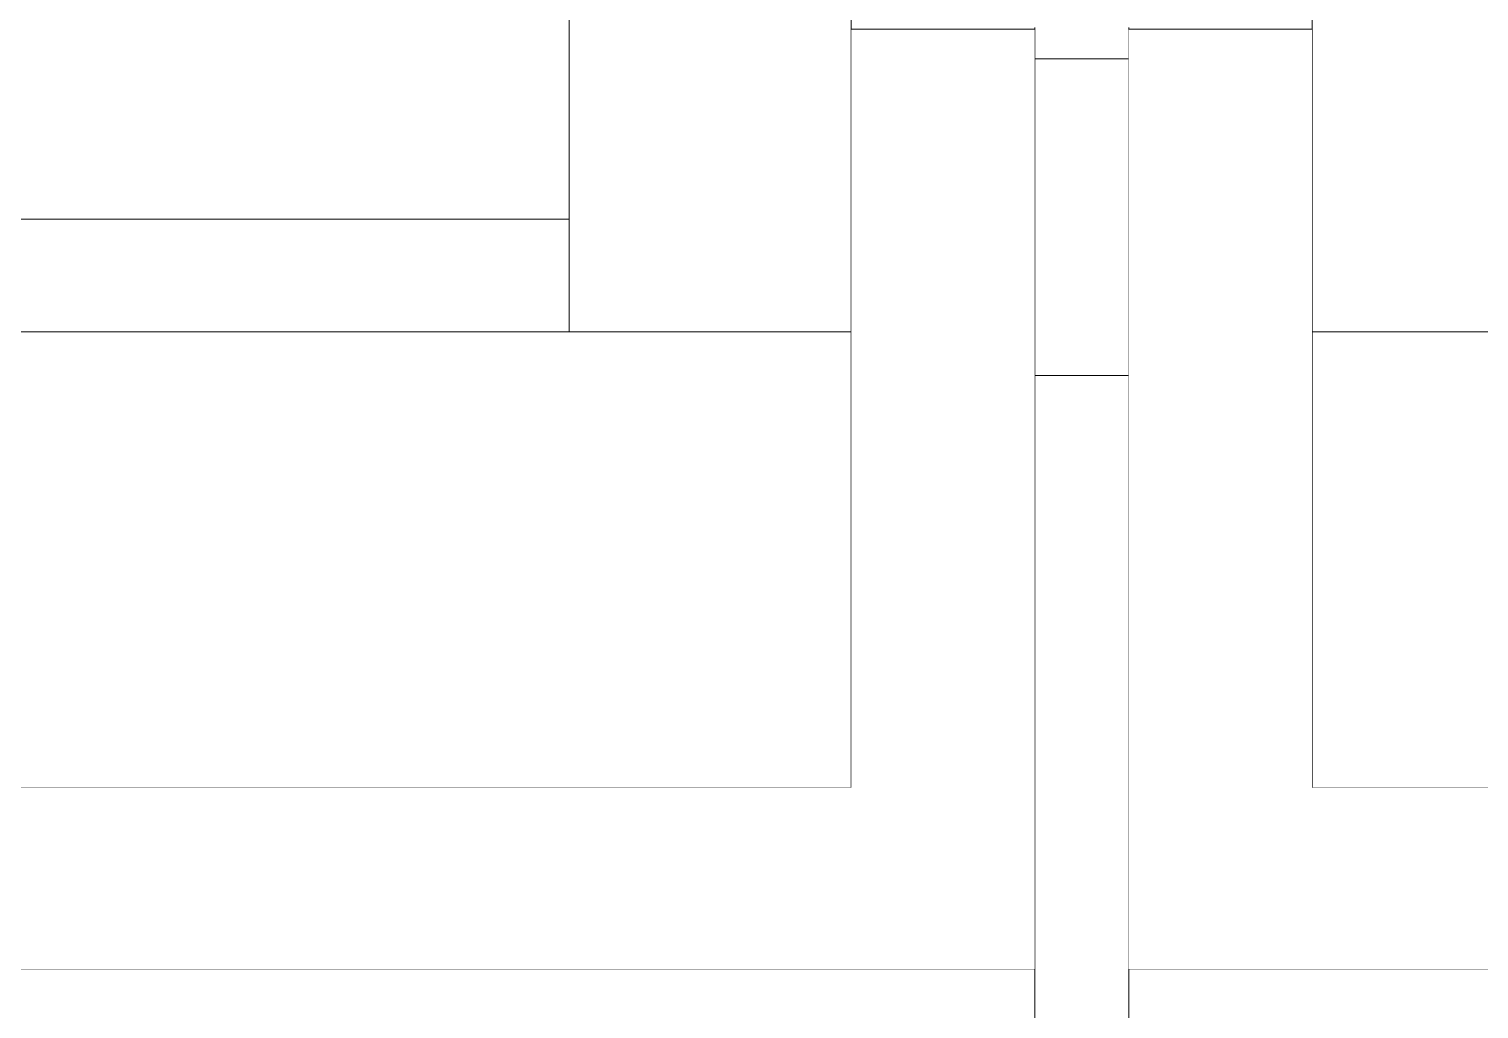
# Model space of a CAD drawing. Header units: millimetres. Extents: x -46169 to 237885, y -84465 to 18123.
# Drawn here: x 231278.5 to 231432.7, y -80719.4 to -80615.1 of the extents above; entities that cross this region are included whole.
import ezdxf

# ---------------------------------------------------------------- set-up
doc = ezdxf.new("R2010")
doc.units = ezdxf.units.MM
doc.header["$MEASUREMENT"] = 0
doc.linetypes.add('Wipeout_Contour', pattern=[1000, 0, -1000])
doc.layers.add('New_A-20-M_Floor_Slab', color=7, linetype='Continuous')
doc.layers.add('New_A-35-M_FFE_Fixed', color=7, linetype='Continuous')
for name, color, linetype, lineweight in [('New_A-20-M_Floor_Slab_Pen_No__87', 8, 'Continuous', 20), ('New_A-20-M_Floor_Slab_Pen_No__89', 8, 'Continuous', 20), ('New_A-35-M_FFE_Fixed_Pen_No__1', 7, 'Continuous', 13)]:
    doc.layers.add(name, color=color, linetype=linetype, lineweight=lineweight)

# ---------------------------------------------------------------- blocks, each defined once
blk = doc.blocks.new('Section Elem_266_4', base_point=(208268.76, -84332.61))
at = {"color": 254, "linetype": 'Wipeout_Contour', "lineweight": 0, "ltscale": 43042086.18620662}
blk.add_wipeout([(222238.62, -80784.11), (222303.32, -80784.11), (222303.32, -80953.11), (233391.17, -80953.11), (233391.17, -80952.86), (233326.46, -80952.86), (233326.46, -80783.86), (233391.17, -80783.86), (233391.17, -80715.11), (233320.44, -80715.11), (233320.44, -80952.36), (233285.44, -80952.36), (233285.44, -80942.36), (233310.44, -80942.36), (233310.44, -80715.11), (233045.44, -80715.11), (233045.44, -80952.36), (233010.44, -80952.36), (233010.44, -80942.36), (233035.44, -80942.36), (233035.44, -80715.11), (232495.44, -80715.11), (232495.44, -80942.36), (232520.94, -80942.36), (232520.94, -80952.36), (232459.94, -80952.36), (232459.94, -80942.36), (232485.44, -80942.36), (232485.44, -80715.11), (231945.44, -80715.11), (231945.44, -80942.36), (231970.44, -80942.36), (231970.44, -80952.36), (231909.94, -80952.36), (231909.94, -80942.36), (231935.44, -80942.36), (231935.44, -80715.11), (231395.44, -80715.11), (231395.44, -80942.36), (231420.44, -80942.36), (231420.44, -80952.36), (231359.94, -80952.36), (231359.94, -80942.36), (231385.44, -80942.36), (231385.44, -80715.11), (230845.44, -80715.11), (230845.44, -80942.36), (230870.44, -80942.36), (230870.44, -80952.36), (230809.94, -80952.36), (230809.94, -80942.36), (230835.44, -80942.36), (230835.44, -80715.11), (230295.44, -80715.11), (230295.44, -80942.36), (230320.44, -80942.36), (230320.44, -80952.36), (230259.94, -80952.36), (230259.94, -80942.36), (230285.44, -80942.36), (230285.44, -80715.11), (229745.44, -80715.11), (229745.44, -80942.36), (229770.44, -80942.36), (229770.44, -80952.36), (229710.44, -80952.36), (229710.44, -80942.36), (229735.44, -80942.36), (229735.44, -80715.11), (229195.44, -80715.11), (229195.44, -80942.36), (229220.94, -80942.36), (229220.94, -80952.36), (229159.94, -80952.36), (229159.94, -80942.36), (229185.44, -80942.36), (229185.44, -80715.11), (228645.44, -80715.11), (228645.44, -80942.36), (228670.44, -80942.36), (228670.44, -80952.36), (228610.44, -80952.36), (228610.44, -80942.36), (228635.44, -80942.36), (228635.44, -80715.11), (228095.44, -80715.11), (228095.44, -80942.36), (228120.94, -80942.36), (228120.94, -80952.36), (228059.94, -80952.36), (228059.94, -80942.36), (228085.44, -80942.36), (228085.44, -80715.11), (227545.44, -80715.11), (227545.44, -80942.36), (227570.44, -80942.36), (227570.44, -80952.36), (227510.44, -80952.36), (227510.44, -80942.36), (227535.44, -80942.36), (227535.44, -80715.11), (226995.44, -80715.11), (226995.44, -80942.36), (227020.94, -80942.36), (227020.94, -80952.36), (226959.94, -80952.36), (226959.94, -80942.36), (226985.44, -80942.36), (226985.44, -80715.11), (226445.44, -80715.11), (226445.44, -80942.36), (226470.44, -80942.36), (226470.44, -80952.36), (226409.94, -80952.36), (226409.94, -80942.36), (226435.44, -80942.36), (226435.44, -80715.11), (225895.44, -80715.11), (225895.44, -80942.36), (225920.44, -80942.36), (225920.44, -80952.36), (225860.44, -80952.36), (225860.44, -80942.36), (225885.44, -80942.36), (225885.44, -80715.11), (225345.44, -80715.11), (225345.44, -80942.36), (225370.94, -80942.36), (225370.94, -80952.36), (225309.94, -80952.36), (225309.94, -80942.36), (225335.44, -80942.36), (225335.44, -80715.11), (224795.44, -80715.11), (224795.44, -80942.36), (224820.44, -80942.36), (224820.44, -80952.36), (224760.44, -80952.36), (224760.44, -80942.36), (224785.44, -80942.36), (224785.44, -80715.11), (224245.44, -80715.11), (224245.44, -80942.36), (224270.94, -80942.36), (224270.94, -80952.36), (224209.94, -80952.36), (224209.94, -80942.36), (224235.44, -80942.36), (224235.44, -80715.11), (223695.44, -80715.11), (223695.44, -80942.36), (223720.44, -80942.36), (223720.44, -80952.36), (223660.44, -80952.36), (223660.44, -80942.36), (223685.44, -80942.36), (223685.44, -80715.11), (223145.44, -80715.11), (223145.44, -80942.36), (223170.94, -80942.36), (223170.94, -80952.36), (223109.94, -80952.36), (223109.94, -80942.36), (223135.44, -80942.36), (223135.44, -80715.11), (222595.44, -80715.11), (222595.44, -80942.36), (222620.44, -80942.36), (222620.44, -80952.36), (222585.44, -80952.36), (222585.44, -80715.11), (222320.44, -80715.11), (222320.44, -80942.36), (222345.44, -80942.36), (222345.44, -80952.36), (222310.44, -80952.36), (222310.44, -80715.11), (222238.62, -80715.11)], dxfattribs=at).dxf.layer = 'New_A-20-M_Floor_Slab'
at = {"layer": 'New_A-20-M_Floor_Slab_Pen_No__87', "linetype": 'Continuous'}
for p, q in [((231385.44, -80715.11), (230845.44, -80715.11)), ((231935.44, -80715.11), (231395.44, -80715.11))]:
    blk.add_line(p, q, dxfattribs=at)
blk = doc.blocks.new('Section Elem_279_4', base_point=(208268.76, -84332.61))
at = {"color": 254, "linetype": 'Wipeout_Contour', "lineweight": 0, "ltscale": 979923.621478}
blk.add_wipeout([(231365.94, -80503.33), (231335.94, -80503.33), (231335.94, -80647.33), (231365.94, -80647.33)], dxfattribs=at).dxf.layer = 'New_A-35-M_FFE_Fixed'
at = {"color": 254, "linetype": 'Wipeout_Contour', "lineweight": 0, "ltscale": 980128.21751}
blk.add_wipeout([(231385.44, -80618.27), (231395.44, -80618.27), (231395.44, -80616.64), (231385.44, -80616.64)], dxfattribs=at).dxf.layer = 'New_A-35-M_FFE_Fixed'
at = {"color": 254, "linetype": 'Wipeout_Contour', "lineweight": 0, "ltscale": 980162.343055}
blk.add_wipeout([(231395.44, -80646.23), (231395.44, -80640.54), (231385.44, -80640.54), (231385.44, -80646.23)], dxfattribs=at).dxf.layer = 'New_A-35-M_FFE_Fixed'
at = {"color": 254, "linetype": 'Wipeout_Contour', "lineweight": 0, "ltscale": 980126.039718}
blk.add_wipeout([(231395.44, -80616.64), (231395.44, -80614.96), (231385.44, -80614.96), (231385.44, -80616.64)], dxfattribs=at).dxf.layer = 'New_A-35-M_FFE_Fixed'
at = {"color": 254, "linetype": 'Wipeout_Contour', "lineweight": 0, "ltscale": 980130.303268}
blk.add_wipeout([(231395.44, -80619.81), (231395.44, -80618.27), (231385.44, -80618.27), (231385.44, -80619.81)], dxfattribs=at).dxf.layer = 'New_A-35-M_FFE_Fixed'
at = {"color": 254, "linetype": 'Wipeout_Contour', "lineweight": 0, "ltscale": 980155.033294}
blk.add_wipeout([(231395.44, -80640.54), (231395.44, -80635.12), (231385.44, -80635.12), (231385.44, -80640.54)], dxfattribs=at).dxf.layer = 'New_A-35-M_FFE_Fixed'
at = {"color": 254, "linetype": 'Wipeout_Contour', "lineweight": 0, "ltscale": 980169.868108}
blk.add_wipeout([(231395.44, -80651.97), (231395.44, -80646.23), (231385.44, -80646.23), (231385.44, -80651.97)], dxfattribs=at).dxf.layer = 'New_A-35-M_FFE_Fixed'
at = {"color": 254, "linetype": 'Wipeout_Contour', "lineweight": 0, "ltscale": 1468725.050960541}
blk.add_wipeout([(230864.94, -80647.33), (230864.94, -80695.83), (231365.94, -80695.83), (231365.94, -80647.33), (231335.94, -80647.33), (230894.94, -80647.33)], dxfattribs=at).dxf.layer = 'New_A-35-M_FFE_Fixed'
at = {"layer": 'New_A-35-M_FFE_Fixed_Pen_No__1', "linetype": 'Continuous'}
for p, q in [((231365.94, -80647.33), (231365.94, -80503.33)), ((231365.94, -80695.83), (231365.94, -80647.33)), ((231365.94, -80695.83), (230864.94, -80695.83))]:
    blk.add_line(p, q, dxfattribs=at)
at = {"color": 254, "linetype": 'Wipeout_Contour', "lineweight": 0, "ltscale": 980148.207365}
blk.add_wipeout([(231395.44, -80635.12), (231395.44, -80630.17), (231385.44, -80630.17), (231385.44, -80635.12)], dxfattribs=at).dxf.layer = 'New_A-35-M_FFE_Fixed'
at = {"color": 254, "linetype": 'Wipeout_Contour', "lineweight": 0, "ltscale": 979121.027616}
blk.add_wipeout([(230894.94, -80647.33), (231335.94, -80647.33), (231335.94, -80635.33), (230894.94, -80635.33)], dxfattribs=at).dxf.layer = 'New_A-35-M_FFE_Fixed'
at = {"color": 254, "linetype": 'Wipeout_Contour', "lineweight": 0, "ltscale": 980327.012918}
blk.add_wipeout([(231395.44, -80651.97), (231385.44, -80651.97), (231385.44, -80884.65), (231395.44, -80884.65)], dxfattribs=at).dxf.layer = 'New_A-35-M_FFE_Fixed'
at = {"layer": 'New_A-35-M_FFE_Fixed_Pen_No__1', "linetype": 'Continuous'}
for q in [(230894.94, -80647.33), (231365.94, -80647.33)]:
    blk.add_line((231335.94, -80647.33), q, dxfattribs=at)
at = {"color": 254, "linetype": 'Wipeout_Contour', "lineweight": 0, "ltscale": 979026.217131}
blk.add_wipeout([(230894.94, -80635.33), (231335.94, -80635.33), (231335.94, -80503.33), (230894.94, -80503.33)], dxfattribs=at).dxf.layer = 'New_A-35-M_FFE_Fixed'
at = {"color": 254, "linetype": 'Wipeout_Contour', "lineweight": 0, "ltscale": 980142.115992}
blk.add_wipeout([(231385.44, -80630.17), (231395.44, -80630.17), (231395.44, -80625.86), (231385.44, -80625.86)], dxfattribs=at).dxf.layer = 'New_A-35-M_FFE_Fixed'
at = {"layer": 'New_A-35-M_FFE_Fixed_Pen_No__1', "linetype": 'Continuous'}
for p, q in [((231335.94, -80647.33), (231335.94, -80503.33)), ((231335.94, -80635.33), (230894.94, -80635.33))]:
    blk.add_line(p, q, dxfattribs=at)
at = {"color": 254, "linetype": 'Wipeout_Contour', "lineweight": 0, "ltscale": 980136.98288}
blk.add_wipeout([(231385.44, -80625.86), (231395.44, -80625.86), (231395.44, -80622.37), (231385.44, -80622.37)], dxfattribs=at).dxf.layer = 'New_A-35-M_FFE_Fixed'
at = {"color": 254, "linetype": 'Wipeout_Contour', "lineweight": 0, "ltscale": 980132.996518}
blk.add_wipeout([(231395.44, -80622.37), (231395.44, -80619.81), (231385.44, -80619.81), (231385.44, -80622.37)], dxfattribs=at).dxf.layer = 'New_A-35-M_FFE_Fixed'
blk = doc.blocks.new('Section Elem_280_4', base_point=(208268.76, -84332.61))
at = {"layer": 'New_A-35-M_FFE_Fixed_Pen_No__1', "linetype": 'Continuous'}
for p, q in [((231385.44, -80616.64), (231385.44, -80614.96)), ((231395.44, -80616.64), (231395.44, -80614.96)), ((231385.44, -80618.27), (231385.44, -80616.64)), ((231395.44, -80618.27), (231395.44, -80616.64)), ((231395.44, -80618.27), (231385.44, -80618.27)), ((231385.44, -80619.81), (231385.44, -80618.27)), ((231395.44, -80619.81), (231395.44, -80618.27)), ((231385.44, -80622.37), (231385.44, -80619.81)), ((231395.44, -80622.37), (231395.44, -80619.81)), ((231385.44, -80625.86), (231385.44, -80622.37)), ((231395.44, -80625.86), (231395.44, -80622.37)), ((231385.44, -80630.17), (231385.44, -80625.86)), ((231395.44, -80630.17), (231395.44, -80625.86)), ((231385.44, -80635.12), (231385.44, -80630.17)), ((231395.44, -80635.12), (231395.44, -80630.17)), ((231385.44, -80640.54), (231385.44, -80635.12)), ((231395.44, -80640.54), (231395.44, -80635.12)), ((231385.44, -80646.23), (231385.44, -80640.54)), ((231395.44, -80646.23), (231395.44, -80640.54)), ((231385.44, -80651.97), (231385.44, -80646.23)), ((231395.44, -80651.97), (231395.44, -80646.23)), ((231395.44, -80651.97), (231385.44, -80651.97)), ((231385.44, -80884.65), (231385.44, -80651.97)), ((231395.44, -80884.65), (231395.44, -80651.97))]:
    blk.add_line(p, q, dxfattribs=at)
at = {"color": 254, "linetype": 'Wipeout_Contour', "lineweight": 0, "ltscale": 981238.282175}
blk.add_wipeout([(231414.94, -80695.83), (231915.94, -80695.83), (231915.94, -80647.33), (231414.94, -80647.33)], dxfattribs=at).dxf.layer = 'New_A-35-M_FFE_Fixed'
at = {"layer": 'New_A-35-M_FFE_Fixed_Pen_No__1', "linetype": 'Continuous'}
blk.add_line((231915.94, -80695.83), (231414.94, -80695.83), dxfattribs=at)
at = {"color": 254, "linetype": 'Wipeout_Contour', "lineweight": 0, "ltscale": 980222.0459}
blk.add_wipeout([(231414.94, -80503.33), (231414.94, -80647.33), (231444.94, -80647.33), (231444.94, -80503.33)], dxfattribs=at).dxf.layer = 'New_A-35-M_FFE_Fixed'
at = {"layer": 'New_A-35-M_FFE_Fixed_Pen_No__1', "linetype": 'Continuous'}
for p, q in [((231414.94, -80647.33), (231414.94, -80503.33)), ((231444.94, -80647.33), (231414.94, -80647.33)), ((231414.94, -80695.83), (231414.94, -80647.33))]:
    blk.add_line(p, q, dxfattribs=at)
blk = doc.blocks.new('Section Elem_320_4', base_point=(208268.76, -84332.61))
at = {"color": 254, "linetype": 'Wipeout_Contour', "lineweight": 0, "ltscale": 1958291.955593402}
blk.add_wipeout([(230845.44, -80615.11), (230845.44, -80715.11), (231385.44, -80715.11), (231385.44, -80615.11), (231365.94, -80615.11), (231365.94, -80695.83), (230864.94, -80695.83), (230864.94, -80615.11)], dxfattribs=at).dxf.layer = 'New_A-20-M_Floor_Slab'
at = {"color": 254, "linetype": 'Wipeout_Contour', "lineweight": 0, "ltscale": 1962446.755427919}
blk.add_wipeout([(231414.94, -80615.11), (231395.44, -80615.11), (231395.44, -80715.11), (231935.44, -80715.11), (231935.44, -80615.11), (231915.94, -80615.11), (231915.94, -80695.83), (231414.94, -80695.83)], dxfattribs=at).dxf.layer = 'New_A-20-M_Floor_Slab'
at = {"layer": 'New_A-20-M_Floor_Slab_Pen_No__89', "linetype": 'Continuous'}
for p, q in [((231385.44, -80615.11), (231365.94, -80615.11)), ((231414.94, -80615.11), (231395.44, -80615.11))]:
    blk.add_line(p, q, dxfattribs=at)

msp = doc.modelspace()

# ---------------------------------------------------------------- block references
at = {"layer": 'New_A-20-M_Floor_Slab'}
msp.add_blockref('Section Elem_266_4', (208268.76, -84332.61), dxfattribs=at)

# ---------------------------------------------------------------- next in the draw order: block references
at = {"layer": 'New_A-35-M_FFE_Fixed'}
msp.add_blockref('Section Elem_279_4', (208268.76, -84332.61), dxfattribs=at)

# ---------------------------------------------------------------- next in the draw order: block references
msp.add_blockref('Section Elem_280_4', (208268.76, -84332.61), dxfattribs=at)

# ---------------------------------------------------------------- next in the draw order: block references
at = {"layer": 'New_A-20-M_Floor_Slab'}
msp.add_blockref('Section Elem_320_4', (208268.76, -84332.61), dxfattribs=at)

doc.saveas('drawing.dxf')
